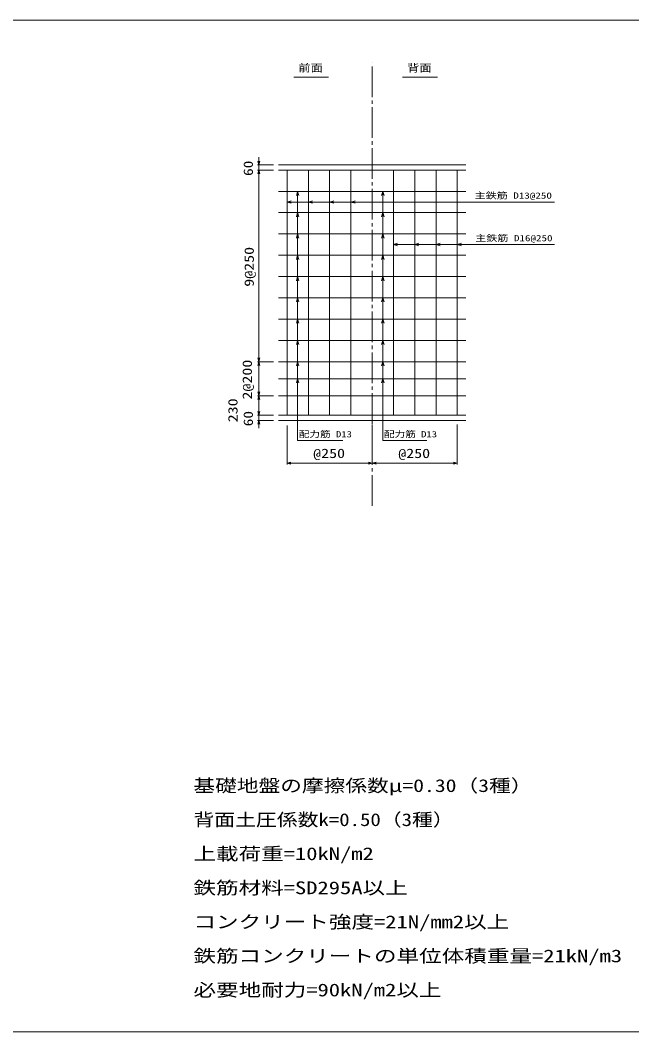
# Model space of a CAD drawing. Units: millimetres, scale not verified. Extents: x -8400 to 126000, y -5940 to 5940.
# Drawn here: x 68282 to 75469, y -5940 to 5940 of the extents above; entities that cross this region are included whole.
import ezdxf
from ezdxf.enums import TextEntityAlignment as Align

# ---------------------------------------------------------------- set-up
doc = ezdxf.new("R2010")
doc.units = ezdxf.units.MM
doc.header["$LTSCALE"] = 40
doc.linetypes.add('CHAIN2', pattern=[12, 9, -1, 1, -1])
doc.layers.add('1-0_0', color=134, linetype='Continuous', lineweight=18)
doc.styles.add('ＭＳ ゴシック', font='')
doc.styles.get('ＭＳ ゴシック').set_extended_font_data('MS Gothic')

# ---------------------------------------------------------------- blocks, each defined once
blk = doc.blocks.new('_Open30')
at = {"layer": '1-0_0', "color": 2}
blk.add_line((0, 0), (-1, 0), dxfattribs=at)
blk.add_lwpolyline([(-1, 0.2679), (0, 0), (-1, -0.2679)], dxfattribs=at)

msp = doc.modelspace()

# ---------------------------------------------------------------- linework, layer by layer
at = {"layer": '1-0_0', "linetype": 'CHAIN2'}
msp.add_line((72418.42, 238.13), (72418.42, 5440), dxfattribs=at)
at = {"layer": '1-0_0'}
for p, q in [((71496.57, 5271.86), (71905.25, 5271.86)), ((72775.86, 5271.86), (73184.53, 5271.86)), ((71318.97, 4240), (73517.88, 4240)), ((73517.88, 4180), (71318.97, 4180)), ((71542.48, 3930), (71527.59, 3880.85)), ((71542.48, 3930), (71557.36, 3880.85)), ((72543.42, 3930), (72528.54, 3880.85)), ((72543.42, 3930), (72558.31, 3880.85)), ((71418.42, 3805), (71467.58, 3819.88)), ((71418.42, 3805), (74561.42, 3805)), ((71418.42, 3805), (71467.58, 3790.12)), ((71668.42, 3805), (71717.58, 3819.88)), ((71668.42, 3805), (71717.58, 3790.12)), ((71918.42, 3805), (71967.58, 3819.88)), ((71918.42, 3805), (71967.58, 3790.12)), ((72168.42, 3805), (72217.58, 3819.88)), ((72168.42, 3805), (72217.58, 3790.12)), ((71542.48, 3680), (71527.59, 3630.85)), ((71542.48, 3680), (71557.36, 3630.85)), ((72543.42, 3680), (72528.54, 3630.85)), ((72543.42, 3680), (72558.31, 3630.85)), ((71542.48, 3430), (71527.59, 3380.85)), ((71542.48, 3430), (71557.36, 3380.85)), ((72543.42, 3430), (72528.54, 3380.85)), ((72543.42, 3430), (72558.31, 3380.85)), ((72668.42, 3305), (72717.58, 3319.89)), ((72668.42, 3305), (74561.42, 3305)), ((72668.42, 3305), (72717.58, 3290.12)), ((72918.42, 3305), (72967.58, 3319.89)), ((72918.42, 3305), (72967.58, 3290.12)), ((73168.42, 3305), (73217.58, 3319.89)), ((73168.42, 3305), (73217.58, 3290.12)), ((73418.42, 3305), (73467.58, 3319.89)), ((73418.42, 3305), (73467.58, 3290.12)), ((71542.48, 3180), (71527.59, 3130.85)), ((71542.48, 3180), (71557.36, 3130.85)), ((72543.42, 3180), (72528.54, 3130.85)), ((72543.42, 3180), (72558.31, 3130.85)), ((71542.48, 2930), (71527.59, 2880.85)), ((71542.48, 2930), (71557.36, 2880.85)), ((72543.42, 2930), (72528.54, 2880.85)), ((72543.42, 2930), (72558.31, 2880.85)), ((71542.48, 2680), (71527.59, 2630.85)), ((71542.48, 2680), (71557.36, 2630.85)), ((72543.42, 2680), (72528.54, 2630.85)), ((72543.42, 2680), (72558.31, 2630.85)), ((71542.48, 2430), (71527.59, 2380.85)), ((71542.48, 2430), (71557.36, 2380.85)), ((72543.42, 2430), (72528.54, 2380.85)), ((72543.42, 2430), (72558.31, 2380.85)), ((71542.48, 2180), (71527.59, 2130.85)), ((71542.48, 2180), (71557.36, 2130.85)), ((72543.42, 2180), (72528.54, 2130.85)), ((72543.42, 2180), (72558.31, 2130.85)), ((71542.48, 1930), (71527.59, 1880.85)), ((71542.48, 1930), (71557.36, 1880.85)), ((72543.42, 1930), (72528.54, 1880.85)), ((72543.42, 1930), (72558.31, 1880.85)), ((71542.48, 1730), (71527.59, 1680.85)), ((71542.48, 1730), (71557.36, 1680.85)), ((72543.42, 1730), (72528.54, 1680.85)), ((72543.42, 1730), (72558.31, 1680.85)), ((73517.88, 1300), (71318.97, 1300)), ((71318.97, 1240), (73517.88, 1240))]:
    msp.add_line(p, q, dxfattribs=at)
at = {"layer": '1-0_0', "color": 2}
for p, q in [((71087.14, 4285), (71087.14, 4330)), ((71258.97, 4240), (71072.14, 4240)), ((71258.97, 4180), (71072.14, 4180)), ((71258.97, 4180), (71072.14, 4180)), ((71087.14, 4180), (71087.14, 4240)), ((71087.14, 4135), (71087.14, 4090)), ((71087.14, 1975), (71087.14, 4135)), ((71258.97, 1930), (71072.14, 1930)), ((71258.97, 1930), (71072.14, 1930)), ((71087.14, 1575), (71087.14, 1885)), ((71258.97, 1530), (71072.14, 1530)), ((71258.97, 1530), (71072.14, 1530)), ((71087.14, 1345), (71087.14, 1485)), ((71087.14, 1345), (71087.14, 1390)), ((71258.97, 1300), (71072.14, 1300)), ((71258.97, 1300), (71072.14, 1300)), ((71258.97, 1240), (71072.14, 1240)), ((71087.14, 1240), (71087.14, 1300)), ((71087.14, 1195), (71087.14, 1150)), ((72418.42, 1190.69), (72418.42, 723.13)), ((72418.42, 1190.69), (72418.42, 723.13)), ((73418.42, 1190.69), (73418.42, 723.13)), ((71418.42, 1180), (71418.42, 723.13)), ((71463.42, 738.13), (72373.42, 738.13)), ((72463.42, 738.13), (73373.42, 738.13))]:
    msp.add_line(p, q, dxfattribs=at)
at = {"layer": '1-0_0', "color": 41}
for p, q in [((71318.97, 4180), (73517.88, 4180)), ((71418.42, 1300), (71418.42, 4180)), ((71668.42, 1300), (71668.42, 4180)), ((71918.42, 1300), (71918.42, 4180)), ((72168.42, 1300), (72168.42, 4180)), ((72668.42, 1300), (72668.42, 4180)), ((72918.42, 1300), (72918.42, 4180)), ((73168.42, 1300), (73168.42, 4180)), ((73418.42, 1300), (73418.42, 4180)), ((73517.88, 3930), (71318.97, 3930)), ((73517.88, 3680), (71318.97, 3680)), ((73517.88, 3430), (71318.97, 3430)), ((73517.88, 3180), (71318.97, 3180)), ((73517.88, 2930), (71318.97, 2930)), ((73517.88, 2680), (71318.97, 2680)), ((73517.88, 2430), (71318.97, 2430)), ((73517.88, 2180), (71318.97, 2180)), ((73517.88, 1930), (71318.97, 1930)), ((73517.88, 1730), (71318.97, 1730)), ((73517.88, 1530), (71318.97, 1530)), ((73517.88, 1300), (71318.97, 1300))]:
    msp.add_line(p, q, dxfattribs=at)
at = {"layer": '1-0_0'}
msp.add_lwpolyline([(58800, 5940), (75600, 5940), (75600, -5940), (58800, -5940)], close=True, dxfattribs=at)
for points in [[(71542.48, 3930), (71542.48, 1002.28), (72074.69, 1002.28)], [(72543.42, 3930), (72543.42, 1002.28), (73061.11, 1002.28)]]:
    msp.add_lwpolyline(points, dxfattribs=at)

# ---------------------------------------------------------------- block references
at = {"layer": '1-0_0', "xscale": 45, "yscale": 45}
for p, rotation in [((71087.14, 4240), 270), ((71087.14, 4180), 90), ((71087.14, 4180), 90), ((71087.14, 1930), 270), ((71087.14, 1930), 90), ((71087.14, 1530), 270), ((71087.14, 1530), 90), ((71087.14, 1300), 270), ((71087.14, 1300), 270), ((71087.14, 1240), 90), ((71418.42, 738.13), 180), ((72418.42, 738.13), 180)]:
    msp.add_blockref('_Open30', p, dxfattribs=dict(at, rotation=rotation))
for p in [(72418.42, 738.13), (73418.42, 738.13)]:
    msp.add_blockref('_Open30', p, dxfattribs=at)

# ---------------------------------------------------------------- texts
at = {"layer": '1-0_0', "style": 'ＭＳ ゴシック'}
for s, height, width, p in [('前面', 87.98, 1.2, (71550.29, 5309.3)), ('背面', 87.98, 1.2, (72829.58, 5309.3)), ('主鉄筋 D13@250', 73.31, 1.3, (73621.68, 3822.21)), ('主鉄筋 D16@250', 73.31, 1.3, (73629.16, 3322.21)), ('配力筋 D13', 73.31, 1.25, (71555.7, 1019.49)), ('配力筋 D13', 73.31, 1.25, (72556.65, 1019.49)), ('基礎地盤の摩擦係数μ=0.30（3種）', 149.6, 1.25, (70317.57, -3168.91)), ('背面土圧係数k=0.50（3種）', 149.6, 1.2, (70317.57, -3568.91)), ('上載荷重=10kN/m2', 149.6, 1.3, (70317.57, -3968.91)), ('鉄筋材料=SD295A以上', 149.6, 1.3, (70317.57, -4368.91)), ('コンクリート強度=21N/mm2以上', 149.6, 1.3, (70317.57, -4768.91)), ('鉄筋コンクリートの単位体積重量=21kN/m3', 149.6, 1.3, (70317.57, -5168.91)), ('必要地耐力=90kN/m2以上', 149.6, 1.3, (70317.57, -5568.91))]:
    msp.add_text(s, height=height, dxfattribs=dict(at, width=width)).set_placement(p, align=Align.BOTTOM_LEFT)
at = {"layer": '1-0_0', "color": 2, "style": 'ＭＳ ゴシック'}
for s, width, p in [('60', 1.2, (71049.64, 4111.02)), ('9@250', 1.25, (71059.95, 2810.2)), ('2@200', 1.25, (71037.45, 1485.58)), ('230', 1.25, (70868.78, 1218.05)), ('60', 1.2, (71049.64, 1171.02))]:
    msp.add_text(s, height=110, rotation=90, dxfattribs=dict(at, width=width)).set_placement(p, align=Align.BOTTOM_LEFT)
at = {"layer": '1-0_0', "color": 2, "style": 'ＭＳ ゴシック', "width": 1.25}
for p in [(71725.02, 765.31), (72725.02, 765.31)]:
    msp.add_text('@250', height=110, dxfattribs=at).set_placement(p, align=Align.BOTTOM_LEFT)

doc.saveas('drawing.dxf')
